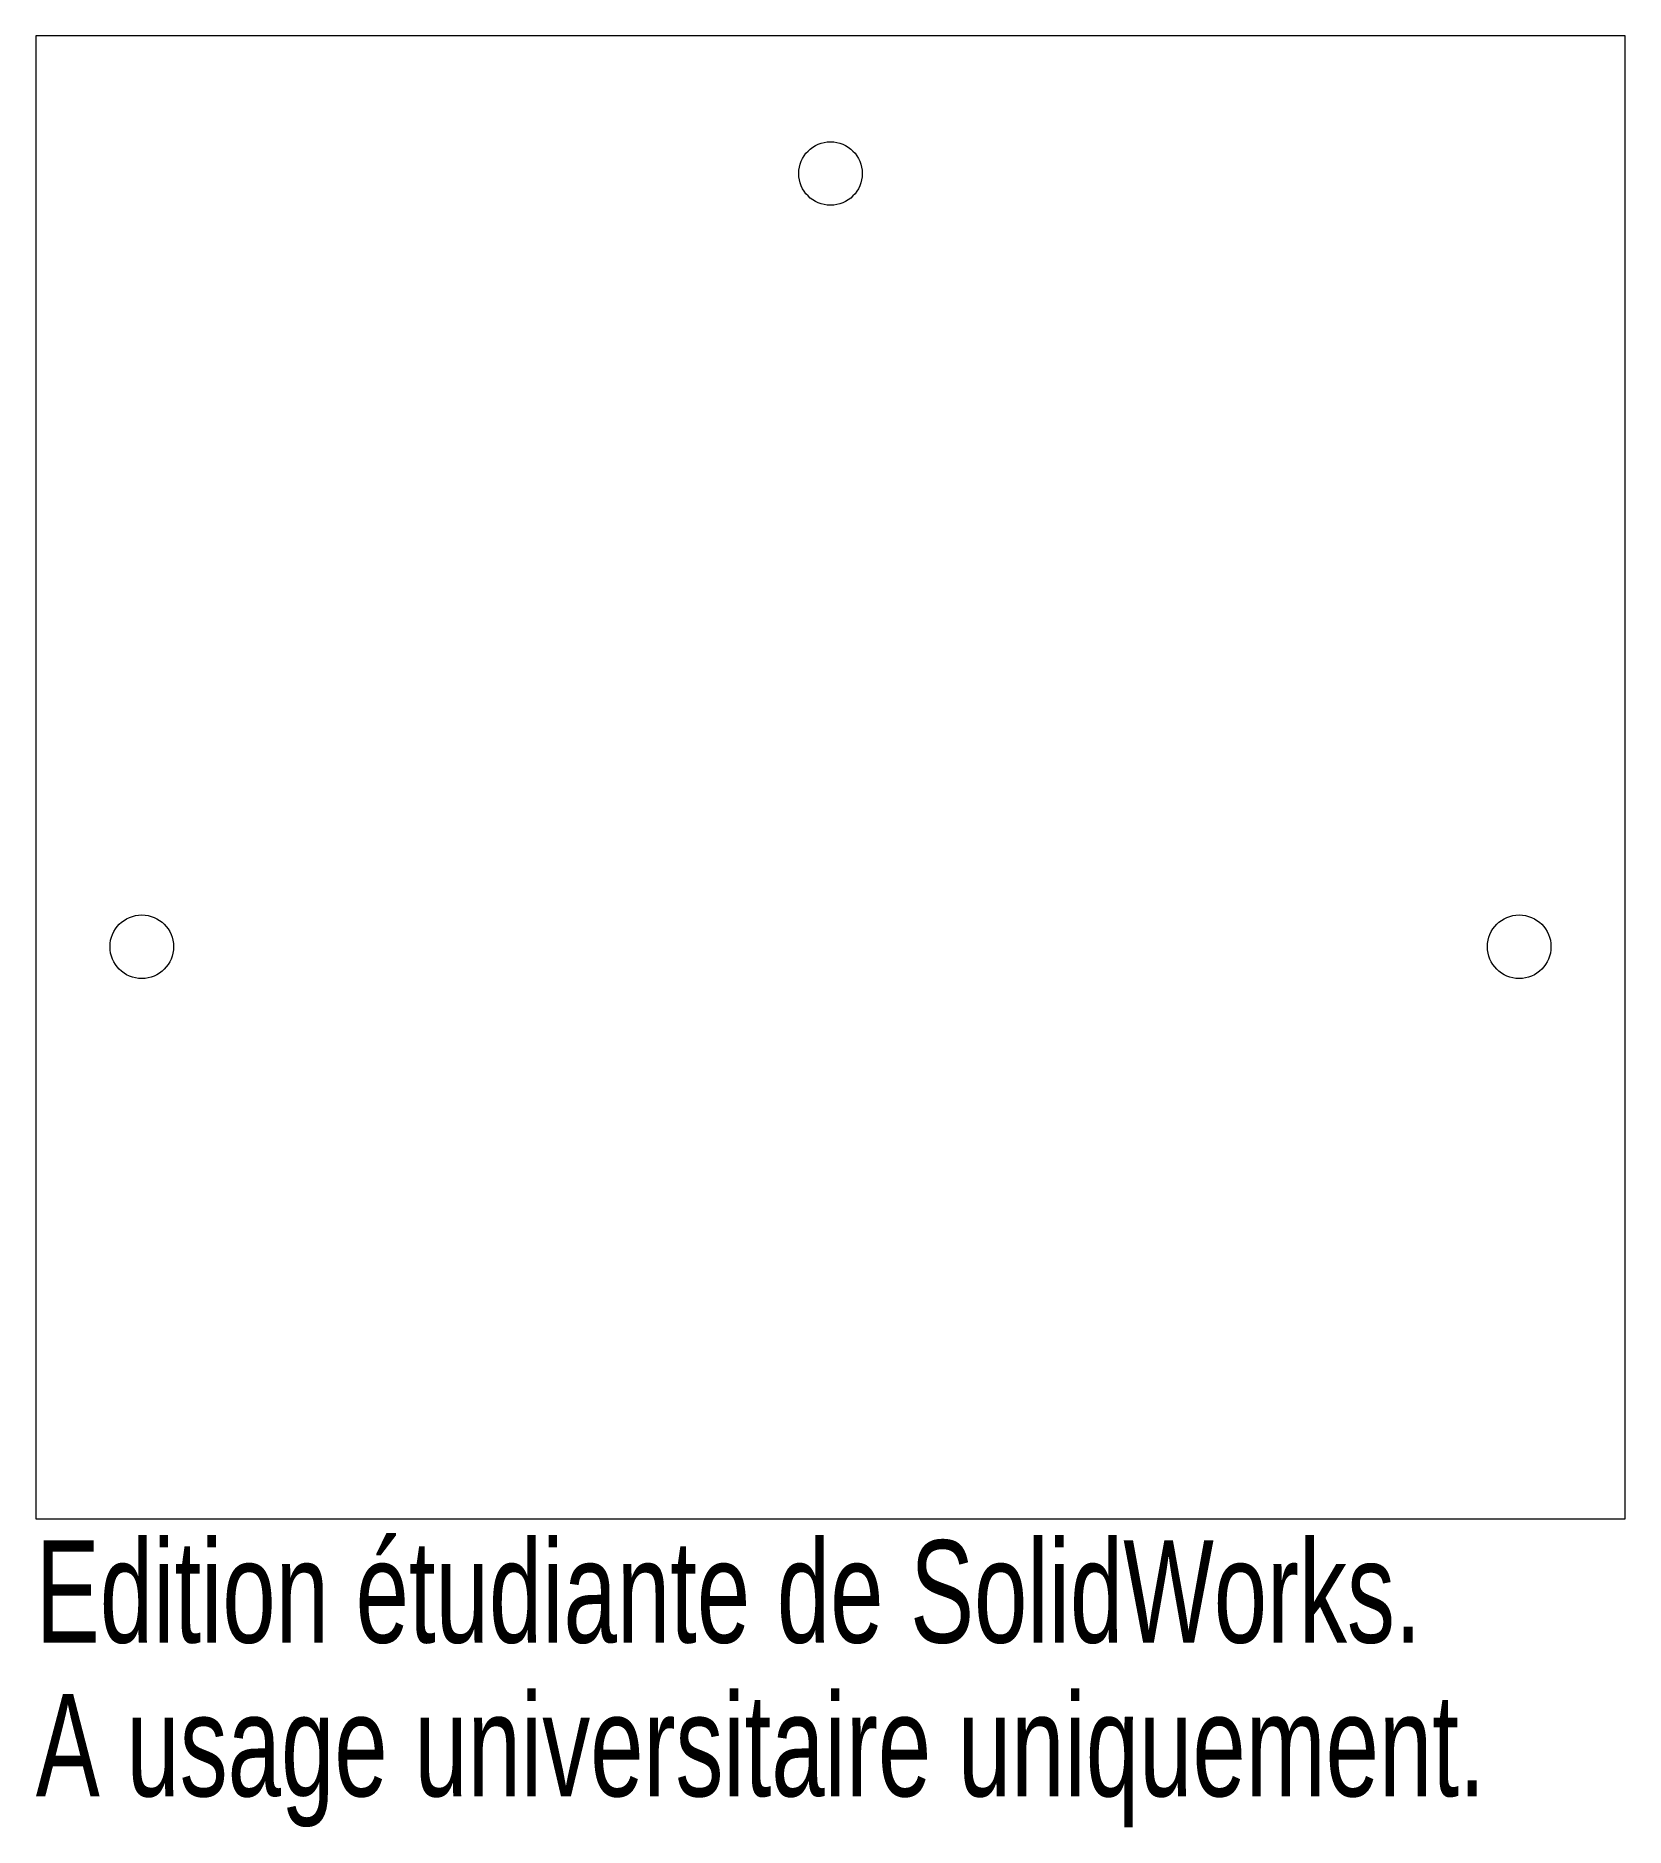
# Model space of a CAD drawing. Header units: millimetres. Extents: x 0 to 75, y -14.6 to 70.
import ezdxf

# ---------------------------------------------------------------- set-up
doc = ezdxf.new("R2010")
doc.units = ezdxf.units.MM
doc.styles.add('SLDTEXTSTYLE0', font='TXT', dxfattribs={"width": 0.7})

msp = doc.modelspace()

# ---------------------------------------------------------------- linework, layer by layer
at = {"color": 7, "linetype": 'Continuous', "lineweight": 15}
for p, q in [((75, 70), (0, 70)), ((0, 70), (0, 0)), ((75, 0), (75, 70)), ((0, 0), (75, 0))]:
    msp.add_line(p, q, dxfattribs=at)
for centre in [(37.5, 63.5), (5, 27), (70, 27)]:
    msp.add_circle(centre, 1.5, dxfattribs=at)

# ---------------------------------------------------------------- texts
at = {"color": 7, "linetype": 'Continuous', "char_height": 4.83362, "attachment_point": 1, "style": 'SLDTEXTSTYLE0'}
for s, insert in [('Edition étudiante de SolidWorks.', (0, -1.02)), ('A usage universitaire uniquement.', (0, -8.27))]:
    msp.add_mtext(s, dxfattribs=dict(at, insert=insert))

doc.saveas('drawing.dxf')
